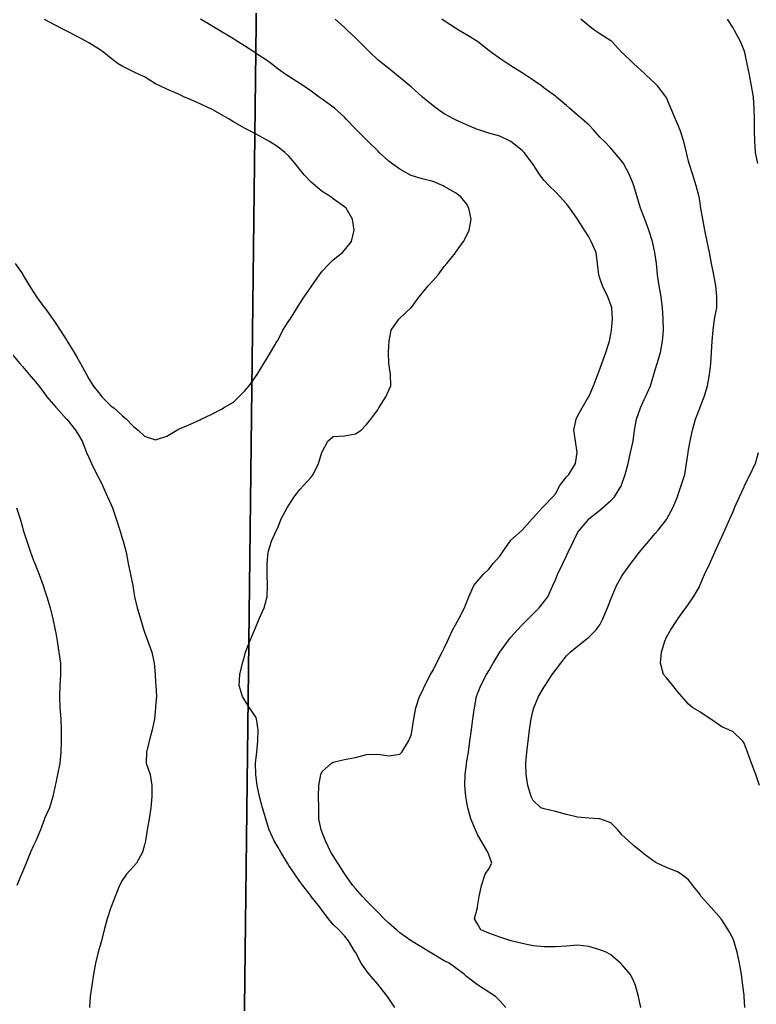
# Model space of a CAD drawing. Extents: x -729 to 771, y -779 to 721.
# Drawn here: x 368.8 to 587, y -327.2 to -35.5 of the extents above; entities that cross this region are included whole.
import ezdxf

# ---------------------------------------------------------------- set-up
doc = ezdxf.new("R2010")
doc.units = 0

msp = doc.modelspace()

# ---------------------------------------------------------------- linework, layer by layer
at = {"layer": 'CONTOURS'}
for points in [[(405.7518, -158.8314, 516.472), (409.0412, -159.953, 516.472), (412.3307, -158.916, 516.472), (415.35, -157.0857, 516.472), (415.6202, -156.92, 516.472), (418.9097, -155.5446, 516.472), (422.1991, -153.9876, 516.472), (422.5155, -153.7962, 516.472), (425.4886, -152.4531, 516.472), (428.7781, -150.784, 516.472), (429.1972, -150.5067, 516.472), (432.0676, -148.7757, 516.472), (433.6973, -147.2172, 516.472), (435.357, -145.559, 516.472), (436.7324, -143.9278, 516.472), (438.6465, -141.3112, 516.472), (439.0984, -140.6383, 516.472), (441.1484, -137.3488, 516.472), (441.936, -136.0326, 516.472), (443.1045, -134.0593, 516.472), (445.0589, -130.7699, 516.472), (445.2255, -130.4884, 516.472), (446.7625, -127.4804, 516.472), (448.5149, -124.7391, 516.472), (448.8613, -124.1909, 516.472), (450.975, -120.9015, 516.472), (451.8044, -119.6149, 516.472), (453.0648, -117.612, 516.472), (455.0939, -114.6124, 516.472), (455.29, -114.3225, 516.472), (457.5702, -111.033, 516.472), (458.3833, -109.992, 516.472), (460.5123, -107.7436, 516.472), (461.6728, -106.6019, 516.472), (464.3747, -104.4541, 516.472), (464.9623, -103.7677, 516.472), (467.0286, -101.1646, 516.472), (467.8526, -97.8751, 516.472), (467.408, -94.5857, 516.472), (465.4947, -91.2962, 516.472), (464.9623, -90.9077, 516.472), (461.6728, -88.5497, 516.472), (460.9864, -88.0067, 516.472), (458.3833, -86.4039, 516.472), (456.3964, -84.7172, 516.472), (455.0939, -83.6172, 516.472), (453.0763, -81.4278, 516.472), (451.8044, -79.8291, 516.472), (450.365, -78.1383, 516.472), (448.5149, -75.8954, 516.472), (447.3464, -74.8488, 516.472), (445.2255, -73.1261, 516.472), (442.7909, -71.5593, 516.472), (441.936, -71.0764, 516.472), (438.6465, -69.3405, 516.472), (436.5144, -68.2699, 516.472), (435.357, -67.6296, 516.472), (432.0676, -65.7277, 516.472), (430.8758, -64.9804, 516.472), (428.7781, -63.8087, 516.472), (425.4886, -61.9503, 516.472), (424.9249, -61.6909, 516.472), (422.1991, -60.3888, 516.472), (418.9097, -58.972, 516.472), (417.6468, -58.4015, 516.472), (415.6202, -57.4822, 516.472), (412.3307, -56.0403, 516.472), (410.2848, -55.112, 516.472), (409.0412, -54.4702, 516.472), (405.7518, -52.452, 516.472), (404.3577, -51.8225, 516.472), (402.4623, -50.914, 516.472), (399.1728, -49.2768, 516.472), (397.9311, -48.533, 516.472), (395.8833, -46.9643, 516.472), (393.7271, -45.2436, 516.472), (392.5939, -44.45, 516.472), (389.3044, -42.3764, 516.472), (388.521, -41.9541, 516.472), (386.0149, -40.6072, 516.472), (382.7255, -38.9006, 516.472), (382.3037, -38.6646, 516.472), (379.436, -37.1882, 516.472), (376.1465, -35.3915, 516.472)], [(479.8868, -328.1383, 506.472), (478.1202, -325.4722, 506.472), (477.7302, -324.8488, 506.472), (475.1727, -321.5593, 506.472), (474.8307, -321.1731, 506.472), (472.3396, -318.2699, 506.472), (471.5412, -317.3026, 506.472), (469.9128, -314.9804, 506.472), (468.2518, -311.7759, 506.472), (468.2063, -311.6909, 506.472), (466.2096, -308.4015, 506.472), (464.9623, -306.846, 506.472), (463.3526, -305.112, 506.472), (461.6728, -303.5852, 506.472), (460.2871, -301.8225, 506.472), (458.3833, -299.3663, 506.472), (457.7726, -298.533, 506.472), (455.1724, -295.2436, 506.472), (455.0939, -295.1405, 506.472), (452.6441, -291.9541, 506.472), (451.8044, -290.779, 506.472), (450.2464, -288.6646, 506.472), (448.5149, -286.0322, 506.472), (448.117, -285.3751, 506.472), (446.1365, -282.0857, 506.472), (445.2255, -280.4971, 506.472), (444.1751, -278.7962, 506.472), (442.6505, -275.5067, 506.472), (441.936, -272.9315, 506.472), (441.6892, -272.2172, 506.472), (440.7005, -268.9278, 506.472), (439.8174, -265.6383, 506.472), (439.1522, -262.3488, 506.472), (438.7649, -259.0593, 506.472), (438.6502, -255.7699, 506.472), (439.0216, -252.4804, 506.472), (439.3464, -249.1909, 506.472), (439.4681, -245.9015, 506.472), (438.9315, -242.612, 506.472), (438.6465, -241.9435, 506.472), (436.8972, -239.3225, 506.472), (435.357, -236.9891, 506.472), (434.8016, -236.033, 506.472), (433.8276, -232.7436, 506.472), (434.021, -229.4541, 506.472), (434.7407, -226.1646, 506.472), (435.357, -224.1541, 506.472), (435.6969, -222.8751, 506.472), (436.9194, -219.5857, 506.472), (438.3248, -216.2962, 506.472), (438.6465, -215.6924, 506.472), (439.7372, -213.0067, 506.472), (441.1717, -209.7172, 506.472), (441.936, -207.1907, 506.472), (442.1008, -206.4278, 506.472), (442.1484, -203.1383, 506.472), (442.0807, -199.8488, 506.472), (442.1066, -196.5593, 506.472), (442.4195, -193.2699, 506.472), (443.396, -189.9804, 506.472), (444.8859, -186.6909, 506.472), (445.2255, -186.0102, 506.472), (446.2825, -183.4015, 506.472), (448.004, -180.112, 506.472), (448.5149, -179.3514, 506.472), (450.121, -176.8225, 506.472), (451.8044, -174.6468, 506.472), (452.8595, -173.533, 506.472), (455.0939, -171.0681, 506.472), (455.7637, -170.2436, 506.472), (457.3148, -166.9541, 506.472), (458.3052, -163.6646, 506.472), (458.3833, -163.4911, 506.472), (460.1058, -160.3751, 506.472), (461.6728, -158.9466, 506.472), (464.9623, -158.8232, 506.472), (468.2518, -158.2031, 506.472), (469.913, -157.0857, 506.472), (471.5412, -155.4244, 506.472), (472.8012, -153.7962, 506.472), (474.8307, -151.0309, 506.472), (475.2134, -150.5067, 506.472), (477.2447, -147.2172, 506.472), (478.1202, -145.2667, 506.472), (478.731, -143.9278, 506.472), (478.6547, -140.6383, 506.472), (478.1241, -137.3488, 506.472), (478.1202, -137.2703, 506.472), (477.9857, -134.0593, 506.472), (478.1202, -132.1122, 506.472), (478.209, -130.7699, 506.472), (478.8634, -127.4804, 506.472), (481.0762, -124.1909, 506.472), (481.4097, -123.949, 506.472), (484.6663, -120.9015, 506.472), (484.6991, -120.8608, 506.472), (487.1468, -117.612, 506.472), (487.9886, -116.4991, 506.472), (489.8166, -114.3225, 506.472), (491.2781, -112.8041, 506.472), (492.7602, -111.033, 506.472), (494.5676, -108.6346, 506.472), (495.3102, -107.7436, 506.472), (497.857, -104.5363, 506.472), (497.9226, -104.4541, 506.472), (500.252, -101.1646, 506.472), (501.1465, -99.5455, 506.472), (501.9515, -97.8751, 506.472), (502.5513, -94.5857, 506.472), (501.859, -91.2962, 506.472), (501.1465, -90.0586, 506.472), (499.4463, -88.0067, 506.472), (497.857, -86.7501, 506.472), (494.5676, -84.8741, 506.472), (494.24, -84.7172, 506.472), (491.2781, -83.4683, 506.472), (487.9886, -82.6115, 506.472), (484.6991, -81.6133, 506.472), (484.3358, -81.4278, 506.472), (481.4097, -79.8138, 506.472), (479.0411, -78.1383, 506.472), (478.1202, -77.3888, 506.472), (475.3101, -74.8488, 506.472), (474.8307, -74.378, 506.472), (472.0042, -71.5593, 506.472), (471.5412, -71.0818, 506.472), (468.6531, -68.2699, 506.472), (468.2518, -67.8608, 506.472), (465.5331, -64.9804, 506.472), (464.9623, -64.3829, 506.472), (462.0654, -61.6909, 506.472), (461.6728, -61.3688, 506.472), (458.3833, -59.059, 506.472), (457.467, -58.4015, 506.472), (455.0939, -56.6698, 506.472), (452.8268, -55.112, 506.472), (451.8044, -54.3783, 506.472), (448.5149, -52.3137, 506.472), (447.6947, -51.8225, 506.472), (445.2255, -50.0475, 506.472), (443.3844, -48.533, 506.472), (441.936, -47.4508, 506.472), (438.6465, -45.3695, 506.472), (438.4266, -45.2436, 506.472), (435.357, -43.2266, 506.472), (433.2949, -41.9541, 506.472), (432.0676, -41.2025, 506.472), (428.7781, -39.1908, 506.472), (427.9997, -38.6646, 506.472), (425.4886, -37.17, 506.472), (422.3425, -35.3751, 506.472)], [(512.7957, -328.1383, 496.472), (511.0149, -326.1589, 496.472), (509.709, -324.8488, 496.472), (507.7255, -323.5547, 496.472), (504.7347, -321.5593, 496.472), (504.436, -321.3801, 496.472), (501.1465, -318.9624, 496.472), (500.464, -318.2699, 496.472), (497.857, -316.3361, 496.472), (495.9858, -314.9804, 496.472), (494.5676, -314.261, 496.472), (491.2781, -312.3356, 496.472), (490.2974, -311.6909, 496.472), (487.9886, -310.3759, 496.472), (484.7335, -308.4015, 496.472), (484.6991, -308.3787, 496.472), (481.4097, -305.9697, 496.472), (480.426, -305.112, 496.472), (478.1202, -303.1792, 496.472), (476.7395, -301.8225, 496.472), (474.8307, -299.9069, 496.472), (473.4421, -298.533, 496.472), (471.5412, -296.5007, 496.472), (470.2889, -295.2436, 496.472), (468.2518, -292.8754, 496.472), (467.4835, -291.9541, 496.472), (465.1213, -288.6646, 496.472), (464.9623, -288.4429, 496.472), (463.0101, -285.3751, 496.472), (461.6728, -283.1467, 496.472), (460.9967, -282.0857, 496.472), (459.3804, -278.7962, 496.472), (458.3833, -276.3223, 496.472), (458.0672, -275.5067, 496.472), (457.3875, -272.2172, 496.472), (457.4032, -268.9278, 496.472), (457.3262, -265.6383, 496.472), (457.373, -262.3488, 496.472), (458.0065, -259.0593, 496.472), (458.3833, -258.2435, 496.472), (461.1791, -255.7699, 496.472), (461.6728, -255.4647, 496.472), (464.9623, -254.6688, 496.472), (468.2518, -254.0697, 496.472), (471.5412, -253.1489, 496.472), (474.8307, -253.0296, 496.472), (478.1202, -253.5344, 496.472), (481.4097, -253.1248, 496.472), (481.9479, -252.4804, 496.472), (483.9783, -249.1909, 496.472), (484.6991, -247.484, 496.472), (485.0621, -245.9015, 496.472), (485.5707, -242.612, 496.472), (486.087, -239.3225, 496.472), (487.1668, -236.033, 496.472), (487.9886, -234.4909, 496.472), (488.7535, -232.7436, 496.472), (490.5201, -229.4541, 496.472), (491.2781, -228.195, 496.472), (492.2876, -226.1646, 496.472), (493.9589, -222.8751, 496.472), (494.5676, -221.6783, 496.472), (495.4773, -219.5857, 496.472), (497.0347, -216.2962, 496.472), (497.857, -214.7474, 496.472), (498.8483, -213.0067, 496.472), (500.5835, -209.7172, 496.472), (501.1465, -208.2591, 496.472), (501.7907, -206.4278, 496.472), (503.2828, -203.1383, 496.472), (504.436, -201.8308, 496.472), (506.1042, -199.8488, 496.472), (507.7255, -198.2495, 496.472), (508.9925, -196.5593, 496.472), (511.0149, -194.3975, 496.472), (511.7904, -193.2699, 496.472), (514.0844, -189.9804, 496.472), (514.3044, -189.7217, 496.472), (517.5939, -186.7593, 496.472), (517.6689, -186.6909, 496.472), (520.5558, -183.4015, 496.472), (520.8833, -183.0343, 496.472), (523.5588, -180.112, 496.472), (524.1728, -179.5414, 496.472), (526.7033, -176.8225, 496.472), (527.4623, -176.0053, 496.472), (528.7746, -173.533, 496.472), (530.7518, -170.8968, 496.472), (531.4289, -170.2436, 496.472), (533.4179, -166.9541, 496.472), (533.9006, -163.6646, 496.472), (533.3867, -160.3751, 496.472), (532.9604, -157.0857, 496.472), (533.6583, -153.7962, 496.472), (534.0412, -152.951, 496.472), (535.3586, -150.5067, 496.472), (537.326, -147.2172, 496.472), (537.3307, -147.2079, 496.472), (538.7895, -143.9278, 496.472), (540.0262, -140.6383, 496.472), (540.6202, -139.011, 496.472), (541.193, -137.3488, 496.472), (542.453, -134.0593, 496.472), (543.4903, -130.7699, 496.472), (543.9097, -128.6895, 496.472), (544.1051, -127.4804, 496.472), (544.3625, -124.1909, 496.472), (544.1777, -120.9015, 496.472), (543.9097, -119.9194, 496.472), (542.963, -117.612, 496.472), (541.388, -114.3225, 496.472), (540.6202, -112.0953, 496.472), (540.2935, -111.033, 496.472), (539.958, -107.7436, 496.472), (539.5327, -104.4541, 496.472), (538.1179, -101.1646, 496.472), (537.3307, -99.858, 496.472), (536.1323, -97.8751, 496.472), (534.0412, -94.6331, 496.472), (534.0092, -94.5857, 496.472), (531.7837, -91.2962, 496.472), (530.7518, -90.0146, 496.472), (528.8957, -88.0067, 496.472), (527.4623, -86.5307, 496.472), (525.5929, -84.7172, 496.472), (524.1728, -83.1177, 496.472), (522.8882, -81.4278, 496.472), (520.8833, -78.3704, 496.472), (520.7275, -78.1383, 496.472), (518.2237, -74.8488, 496.472), (517.5939, -74.2096, 496.472), (514.3044, -71.5831, 496.472), (514.2588, -71.5593, 496.472), (511.0149, -69.9598, 496.472), (507.7255, -69.0986, 496.472), (505.1078, -68.2699, 496.472), (504.436, -68.0042, 496.472), (501.1465, -66.6572, 496.472), (497.857, -65.1846, 496.472), (497.4853, -64.9804, 496.472), (494.5676, -63.3879, 496.472), (492.1884, -61.6909, 496.472), (491.2781, -61.0385, 496.472), (488.0947, -58.4015, 496.472), (487.9886, -58.3163, 496.472), (484.6991, -55.3748, 496.472), (484.3909, -55.112, 496.472), (481.4097, -52.6181, 496.472), (480.4368, -51.8225, 496.472), (478.1202, -49.9118, 496.472), (476.3368, -48.533, 496.472), (474.8307, -47.3571, 496.472), (472.6381, -45.2436, 496.472), (471.5412, -44.1341, 496.472), (469.3411, -41.9541, 496.472), (468.2518, -40.864, 496.472), (465.8837, -38.6646, 496.472), (464.9623, -37.781, 496.472), (462.2106, -35.3751, 496.472)], [(552.7548, -328.1383, 486.472), (552.0457, -324.8488, 486.472), (551.1787, -321.5593, 486.472), (550.4886, -319.9466, 486.472), (549.6051, -318.2699, 486.472), (547.1991, -315.3635, 486.472), (546.8006, -314.9804, 486.472), (543.9097, -312.5064, 486.472), (542.5615, -311.6909, 486.472), (540.6202, -311.0097, 486.472), (537.3307, -310.0967, 486.472), (534.0412, -309.6423, 486.472), (530.7518, -310.0005, 486.472), (527.4623, -310.1786, 486.472), (524.1728, -310.1568, 486.472), (520.8833, -309.814, 486.472), (517.5939, -309.1749, 486.472), (514.3044, -308.4018, 486.472), (514.303, -308.4015, 486.472), (511.0149, -307.2987, 486.472), (507.7255, -306.1236, 486.472), (505.4326, -305.112, 486.472), (504.436, -303.3578, 486.472), (503.5044, -301.8225, 486.472), (504.3737, -298.533, 486.472), (504.436, -298.209, 486.472), (504.938, -295.2436, 486.472), (505.5361, -291.9541, 486.472), (506.6689, -288.6646, 486.472), (507.7255, -287.0851, 486.472), (508.6797, -285.3751, 486.472), (507.7255, -282.8701, 486.472), (507.4844, -282.0857, 486.472), (505.4849, -278.7962, 486.472), (504.436, -276.8675, 486.472), (503.7846, -275.5067, 486.472), (502.4676, -272.2172, 486.472), (501.5625, -268.9278, 486.472), (501.1465, -266.7631, 486.472), (500.9208, -265.6383, 486.472), (500.6573, -262.3488, 486.472), (500.7738, -259.0593, 486.472), (501.1465, -256.0943, 486.472), (501.1832, -255.7699, 486.472), (501.6897, -252.4804, 486.472), (502.1715, -249.1909, 486.472), (502.6014, -245.9015, 486.472), (503.0274, -242.612, 486.472), (503.5042, -239.3225, 486.472), (504.1109, -236.033, 486.472), (504.436, -235.1771, 486.472), (505.3678, -232.7436, 486.472), (507.0853, -229.4541, 486.472), (507.7255, -228.3927, 486.472), (509.0058, -226.1646, 486.472), (511.0149, -222.8916, 486.472), (511.0255, -222.8751, 486.472), (513.411, -219.5857, 486.472), (514.3044, -218.4108, 486.472), (516.1837, -216.2962, 486.472), (517.5939, -214.7967, 486.472), (519.3961, -213.0067, 486.472), (520.8833, -211.4852, 486.472), (522.6158, -209.7172, 486.472), (524.1728, -207.8718, 486.472), (525.2165, -206.4278, 486.472), (526.7126, -203.1383, 486.472), (527.4623, -201.4211, 486.472), (528.1257, -199.8488, 486.472), (529.6738, -196.5593, 486.472), (530.7518, -194.3364, 486.472), (531.2712, -193.2699, 486.472), (532.7974, -189.9804, 486.472), (534.0412, -187.5513, 486.472), (534.5653, -186.6909, 486.472), (537.3307, -183.4692, 486.472), (537.4005, -183.4015, 486.472), (540.6202, -180.7726, 486.472), (541.4251, -180.112, 486.472), (543.9097, -177.9219, 486.472), (544.9551, -176.8225, 486.472), (547.0168, -173.533, 486.472), (547.1991, -173.0511, 486.472), (548.1653, -170.2436, 486.472), (548.9857, -166.9541, 486.472), (549.7653, -163.6646, 486.472), (550.487, -160.3751, 486.472), (550.4886, -160.3646, 486.472), (550.9429, -157.0857, 486.472), (551.4679, -153.7962, 486.472), (552.6424, -150.5067, 486.472), (553.7781, -147.9961, 486.472), (554.1357, -147.2172, 486.472), (555.6241, -143.9278, 486.472), (556.6751, -140.6383, 486.472), (557.0676, -139.2258, 486.472), (557.612, -137.3488, 486.472), (558.6109, -134.0593, 486.472), (559.2287, -130.7699, 486.472), (559.4696, -127.4804, 486.472), (559.3795, -124.1909, 486.472), (559.172, -120.9015, 486.472), (558.7672, -117.612, 486.472), (558.2216, -114.3225, 486.472), (557.7008, -111.033, 486.472), (557.4325, -107.7436, 486.472), (557.0676, -105.149, 486.472), (556.9774, -104.4541, 486.472), (556.2151, -101.1646, 486.472), (555.163, -97.8751, 486.472), (553.9547, -94.5857, 486.472), (553.7781, -94.0934, 486.472), (552.6995, -91.2962, 486.472), (551.6722, -88.0067, 486.472), (550.6826, -84.7172, 486.472), (550.4886, -84.1018, 486.472), (549.3766, -81.4278, 486.472), (547.6327, -78.1383, 486.472), (547.1991, -77.4344, 486.472), (545.0267, -74.8488, 486.472), (543.9097, -73.5079, 486.472), (542.0335, -71.5593, 486.472), (540.6202, -70.2585, 486.472), (538.8757, -68.2699, 486.472), (537.3307, -66.6413, 486.472), (535.4288, -64.9804, 486.472), (534.0412, -63.7391, 486.472), (531.6111, -61.6909, 486.472), (530.7518, -60.9354, 486.472), (527.8103, -58.4015, 486.472), (527.4623, -58.1423, 486.472), (524.1728, -55.7648, 486.472), (523.3288, -55.112, 486.472), (520.8833, -53.411, 486.472), (518.4761, -51.8225, 486.472), (517.5939, -51.2436, 486.472), (514.3044, -49.134, 486.472), (513.3448, -48.533, 486.472), (511.0149, -46.9728, 486.472), (508.4985, -45.2436, 486.472), (507.7255, -44.6198, 486.472), (504.436, -41.9656, 486.472), (504.4191, -41.9541, 486.472), (501.1465, -39.9803, 486.472), (498.9645, -38.6646, 486.472), (497.857, -37.9775, 486.472), (494.5676, -35.8367, 486.472), (493.8659, -35.3751, 486.472)], [(583.5635, -328.1383, 476.472), (583.4144, -324.8488, 476.472), (583.3833, -324.5161, 476.472), (583.0279, -321.5593, 476.472), (582.5553, -318.2699, 476.472), (582.0403, -314.9804, 476.472), (581.3388, -311.6909, 476.472), (580.3615, -308.4015, 476.472), (580.0939, -307.7507, 476.472), (578.6495, -305.112, 476.472), (576.8044, -302.1797, 476.472), (576.5395, -301.8225, 476.472), (573.6444, -298.533, 476.472), (573.5149, -298.361, 476.472), (570.6645, -295.2436, 476.472), (570.2255, -294.5706, 476.472), (568.152, -291.9541, 476.472), (566.936, -290.2757, 476.472), (564.7324, -288.6646, 476.472), (563.6465, -287.9563, 476.472), (560.357, -286.6338, 476.472), (557.6675, -285.3751, 476.472), (557.0676, -285.0573, 476.472), (553.7781, -282.725, 476.472), (553.0292, -282.0857, 476.472), (550.4886, -280.0565, 476.472), (549.1084, -278.7962, 476.472), (547.1991, -276.9365, 476.472), (546.0091, -275.5067, 476.472), (543.9097, -273.4669, 476.472), (540.6202, -272.2499, 476.472), (540.3322, -272.2172, 476.472), (537.3307, -272.031, 476.472), (534.0412, -271.7598, 476.472), (530.7518, -270.962, 476.472), (527.4623, -270.0744, 476.472), (524.1728, -269.2994, 476.472), (523.1735, -268.9278, 476.472), (520.8833, -266.8005, 476.472), (520.2617, -265.6383, 476.472), (519.3055, -262.3488, 476.472), (518.8603, -259.0593, 476.472), (518.6992, -255.7699, 476.472), (518.9776, -252.4804, 476.472), (519.3776, -249.1909, 476.472), (519.8289, -245.9015, 476.472), (520.3369, -242.612, 476.472), (520.8833, -240.0716, 476.472), (521.0485, -239.3225, 476.472), (522.5095, -236.033, 476.472), (524.1728, -233.1585, 476.472), (524.421, -232.7436, 476.472), (526.524, -229.4541, 476.472), (527.4623, -228.1893, 476.472), (529.0489, -226.1646, 476.472), (530.7518, -223.9446, 476.472), (531.8395, -222.8751, 476.472), (534.0412, -221.0921, 476.472), (535.9039, -219.5857, 476.472), (537.3307, -218.4526, 476.472), (539.4953, -216.2962, 476.472), (540.6202, -214.7324, 476.472), (541.5302, -213.0067, 476.472), (542.9062, -209.7172, 476.472), (543.9097, -207.187, 476.472), (544.2309, -206.4278, 476.472), (545.6126, -203.1383, 476.472), (547.1991, -200.3, 476.472), (547.4892, -199.8488, 476.472), (549.8474, -196.5593, 476.472), (550.4886, -195.6682, 476.472), (552.395, -193.2699, 476.472), (553.7781, -191.5554, 476.472), (555.1349, -189.9804, 476.472), (557.0676, -187.7235, 476.472), (557.8751, -186.6909, 476.472), (560.357, -183.5445, 476.472), (560.4515, -183.4015, 476.472), (562.2451, -180.112, 476.472), (563.6251, -176.8225, 476.472), (563.6465, -176.7572, 476.472), (564.7023, -173.533, 476.472), (565.782, -170.2436, 476.472), (566.3014, -166.9541, 476.472), (566.8075, -163.6646, 476.472), (566.936, -162.8773, 476.472), (567.396, -160.3751, 476.472), (568.049, -157.0857, 476.472), (568.9912, -153.7962, 476.472), (570.2255, -150.5971, 476.472), (570.2615, -150.5067, 476.472), (571.5418, -147.2172, 476.472), (572.5085, -143.9278, 476.472), (573.1132, -140.6383, 476.472), (573.5149, -137.408, 476.472), (573.5216, -137.3488, 476.472), (573.7338, -134.0593, 476.472), (573.9092, -130.7699, 476.472), (574.1618, -127.4804, 476.472), (574.5929, -124.1909, 476.472), (575.249, -120.9015, 476.472), (575.3084, -117.612, 476.472), (574.9854, -114.3225, 476.472), (574.3973, -111.033, 476.472), (573.7324, -107.7436, 476.472), (573.5149, -106.6318, 476.472), (573.079, -104.4541, 476.472), (572.4, -101.1646, 476.472), (571.744, -97.8751, 476.472), (571.1165, -94.5857, 476.472), (570.5897, -91.2962, 476.472), (570.2255, -89.1163, 476.472), (570.0484, -88.0067, 476.472), (569.2129, -84.7172, 476.472), (568.156, -81.4278, 476.472), (567.1057, -78.1383, 476.472), (566.936, -77.4338, 476.472), (566.3143, -74.8488, 476.472), (565.4799, -71.5593, 476.472), (564.3968, -68.2699, 476.472), (563.6465, -66.3634, 476.472), (563.0877, -64.9804, 476.472), (561.6799, -61.6909, 476.472), (560.357, -58.6295, 476.472), (560.2453, -58.4015, 476.472), (557.7159, -55.112, 476.472), (557.0676, -54.4429, 476.472), (554.3125, -51.8225, 476.472), (553.7781, -51.3425, 476.472), (550.6974, -48.533, 476.472), (550.4886, -48.343, 476.472), (547.2468, -45.2436, 476.472), (547.1991, -45.1916, 476.472), (544.1482, -41.9541, 476.472), (543.9097, -41.7701, 476.472), (540.6202, -39.6415, 476.472), (539.1872, -38.6646, 476.472), (537.3307, -37.2865, 476.472), (535.0054, -35.3751, 476.472)], [(587.4079, -78.1383, 466.472), (586.7966, -74.8488, 466.472), (586.6728, -72.9645, 466.472), (586.5788, -71.5593, 466.472), (586.4873, -68.2699, 466.472), (586.4229, -64.9804, 466.472), (586.3186, -61.6909, 466.472), (586.1186, -58.4015, 466.472), (585.5368, -55.112, 466.472), (584.9343, -51.8225, 466.472), (584.3283, -48.533, 466.472), (583.5963, -45.2436, 466.472), (583.3833, -44.6129, 466.472), (582.284, -41.9541, 466.472), (580.4866, -38.6646, 466.472), (580.0939, -37.8894, 466.472), (578.4955, -35.3751, 466.472)], [(367.4802, -107.7436, 516.472), (369.5676, -110.738, 516.472), (369.7541, -111.033, 516.472), (371.6643, -114.3225, 516.472), (372.857, -116.2421, 516.472), (373.7515, -117.612, 516.472), (376.1465, -120.8366, 516.472), (376.1962, -120.9015, 516.472), (378.5594, -124.1909, 516.472), (379.436, -125.4986, 516.472), (380.7872, -127.4804, 516.472), (382.7255, -130.5764, 516.472), (382.8473, -130.7699, 516.472), (384.8924, -134.0593, 516.472), (386.0149, -135.9937, 516.472), (386.8132, -137.3488, 516.472), (388.6015, -140.6383, 516.472), (389.3044, -141.8851, 516.472), (390.5069, -143.9278, 516.472), (392.5939, -146.5668, 516.472), (393.1503, -147.2172, 516.472), (395.8833, -149.9875, 516.472), (396.6235, -150.5067, 516.472), (399.1728, -152.7779, 516.472), (400.3745, -153.7962, 516.472), (402.4623, -155.9903, 516.472), (403.8714, -157.0857, 516.472), (405.7518, -158.8314, 516.472)], [(366.2781, -134.2974, 506.472), (368.7961, -137.3488, 506.472), (369.5676, -138.2711, 506.472), (371.6063, -140.6383, 506.472), (372.857, -142.0736, 506.472), (374.437, -143.9278, 506.472), (376.1465, -146.2147, 506.472), (376.8544, -147.2172, 506.472), (379.436, -150.2896, 506.472), (379.6416, -150.5067, 506.472), (382.684, -153.7962, 506.472), (382.7255, -153.8443, 506.472), (385.3108, -157.0857, 506.472), (386.0149, -158.1915, 506.472), (387.2889, -160.3751, 506.472), (388.615, -163.6646, 506.472), (389.3044, -165.2137, 506.472), (390.0678, -166.9541, 506.472), (391.664, -170.2436, 506.472), (392.5939, -172.0328, 506.472), (393.2719, -173.533, 506.472), (394.7517, -176.8225, 506.472), (395.8833, -179.1955, 506.472), (396.2603, -180.112, 506.472), (397.364, -183.4015, 506.472), (398.4232, -186.6909, 506.472), (399.1728, -189.0888, 506.472), (399.4433, -189.9804, 506.472), (400.3332, -193.2699, 506.472), (400.8897, -196.5593, 506.472), (401.5993, -199.8488, 506.472), (402.2663, -203.1383, 506.472), (402.4623, -204.474, 506.472), (402.7677, -206.4278, 506.472), (403.6054, -209.7172, 506.472), (404.6084, -213.0067, 506.472), (405.5658, -216.2962, 506.472), (405.7518, -216.9328, 506.472), (406.718, -219.5857, 506.472), (407.9551, -222.8751, 506.472), (408.5927, -226.1646, 506.472), (408.8676, -229.4541, 506.472), (409.0412, -231.7104, 506.472), (409.1526, -232.7436, 506.472), (409.3087, -236.033, 506.472), (409.0412, -238.8784, 506.472), (409.0123, -239.3225, 506.472), (408.6703, -242.612, 506.472), (408.0257, -245.9015, 506.472), (407.151, -249.1909, 506.472), (406.3338, -252.4804, 506.472), (406.2213, -255.7699, 506.472), (407.4076, -259.0593, 506.472), (407.9022, -262.3488, 506.472), (407.934, -265.6383, 506.472), (407.6485, -268.9278, 506.472), (407.1039, -272.2172, 506.472), (406.5821, -275.5067, 506.472), (406.0894, -278.7962, 506.472), (405.7518, -279.9411, 506.472), (405.1265, -282.0857, 506.472), (403.3421, -285.3751, 506.472), (402.4623, -286.3459, 506.472), (400.3938, -288.6646, 506.472), (399.1728, -290.4683, 506.472), (398.3859, -291.9541, 506.472), (397.0371, -295.2436, 506.472), (395.8833, -298.2626, 506.472), (395.78, -298.533, 506.472), (394.6557, -301.8225, 506.472), (393.8137, -305.112, 506.472), (392.9665, -308.4015, 506.472), (392.5939, -309.7442, 506.472), (392.0428, -311.6909, 506.472), (391.2426, -314.9804, 506.472), (390.6059, -318.2699, 506.472), (390.1365, -321.5593, 506.472), (389.6749, -324.8488, 506.472), (389.4185, -328.1383, 506.472)], [(587.9393, -262.3488, 466.472), (586.8338, -259.0593, 466.472), (586.6728, -258.5836, 466.472), (585.6055, -255.7699, 466.472), (584.3629, -252.4804, 466.472), (583.3833, -249.778, 466.472), (583.0147, -249.1909, 466.472), (580.0939, -246.4921, 466.472), (578.8462, -245.9015, 466.472), (576.8044, -244.9413, 466.472), (573.5149, -242.7088, 466.472), (573.3599, -242.612, 466.472), (570.2255, -240.5809, 466.472), (568.1981, -239.3225, 466.472), (566.936, -238.2463, 466.472), (564.9627, -236.033, 466.472), (563.6465, -234.4816, 466.472), (562.2786, -232.7436, 466.472), (560.357, -230.4689, 466.472), (559.4919, -229.4541, 466.472), (558.6195, -226.1646, 466.472), (558.8977, -222.8751, 466.472), (559.8685, -219.5857, 466.472), (560.357, -218.4434, 466.472), (561.5479, -216.2962, 466.472), (563.6465, -213.211, 466.472), (563.7482, -213.0067, 466.472), (566.0861, -209.7172, 466.472), (566.936, -208.6718, 466.472), (568.3695, -206.4278, 466.472), (570.2255, -203.2897, 466.472), (570.2909, -203.1383, 466.472), (571.6073, -199.8488, 466.472), (573.2086, -196.5593, 466.472), (573.5149, -195.942, 466.472), (574.6832, -193.2699, 466.472), (576.2045, -189.9804, 466.472), (576.8044, -188.7127, 466.472), (577.6793, -186.6909, 466.472), (579.1156, -183.4015, 466.472), (580.0939, -181.1708, 466.472), (580.5219, -180.112, 466.472), (581.9626, -176.8225, 466.472), (583.3833, -173.8458, 466.472), (583.5087, -173.533, 466.472), (585.1737, -170.2436, 466.472), (586.6728, -167.0507, 466.472), (586.7145, -166.9541, 466.472), (587.6187, -163.6646, 466.472)], [(367.8311, -180.112, 496.472), (368.879, -183.4015, 496.472), (369.5676, -185.8558, 496.472), (369.843, -186.6909, 496.472), (370.8805, -189.9804, 496.472), (371.9462, -193.2699, 496.472), (372.857, -195.6676, 496.472), (373.2459, -196.5593, 496.472), (374.513, -199.8488, 496.472), (375.7142, -203.1383, 496.472), (376.1465, -204.388, 496.472), (376.8376, -206.4278, 496.472), (377.7655, -209.7172, 496.472), (378.5626, -213.0067, 496.472), (379.2569, -216.2962, 496.472), (379.436, -217.2644, 496.472), (379.8321, -219.5857, 496.472), (380.3553, -222.8751, 496.472), (380.8369, -226.1646, 496.472), (380.8787, -229.4541, 496.472), (380.7153, -232.7436, 496.472), (380.599, -236.033, 496.472), (380.7154, -239.3225, 496.472), (380.9259, -242.612, 496.472), (381.0715, -245.9015, 496.472), (381.0929, -249.1909, 496.472), (380.9874, -252.4804, 496.472), (380.7168, -255.7699, 496.472), (379.9993, -259.0593, 496.472), (379.436, -261.6075, 496.472), (379.2863, -262.3488, 496.472), (378.5776, -265.6383, 496.472), (377.592, -268.9278, 496.472), (376.1465, -272.1129, 496.472), (376.1044, -272.2172, 496.472), (374.9418, -275.5067, 496.472), (373.5191, -278.7962, 496.472), (372.857, -280.1564, 496.472), (372.0214, -282.0857, 496.472), (370.648, -285.3751, 496.472), (369.5676, -287.9378, 496.472), (369.2877, -288.6646, 496.472), (367.9446, -291.9541, 496.472)]]:
    msp.add_polyline3d(points, dxfattribs=at)
at = {"layer": 'PARCELS'}
for points in [[(443.7164, 334.9813, 388.8843), (441.2043, 154.4185, 431.992), (440.7419, 121.1638, 441.7505), (440.3559, 88.5738, 453.1305), (433.5435, -486.4852, 491.4064), (388.8977, -480.7023, 507.2759), (356.7177, -476.5346, 517.7943), (324.8154, -472.4002, 526.4974), (108.8107, -444.4197, 451.9422), (-390.4601, -379.7509, 270.9095), (-390.0732, 54.7049, 154.9027), (-383.8169, 64.031, 155.5624), (-389.9981, 138.5055, 130.9682), (-389.7234, 448.0735, 166.4293), (443.7164, 334.9813, 388.8843)], [(433.5435, -486.4852, 491.4064), (440.3559, 88.5738, 453.1305), (440.7419, 121.1638, 441.7505), (620.6181, 170.6075, 401.9386), (695.5406, 175.9144, 382.6677)]]:
    msp.add_polyline3d(points, dxfattribs=at)

doc.saveas('drawing.dxf')
